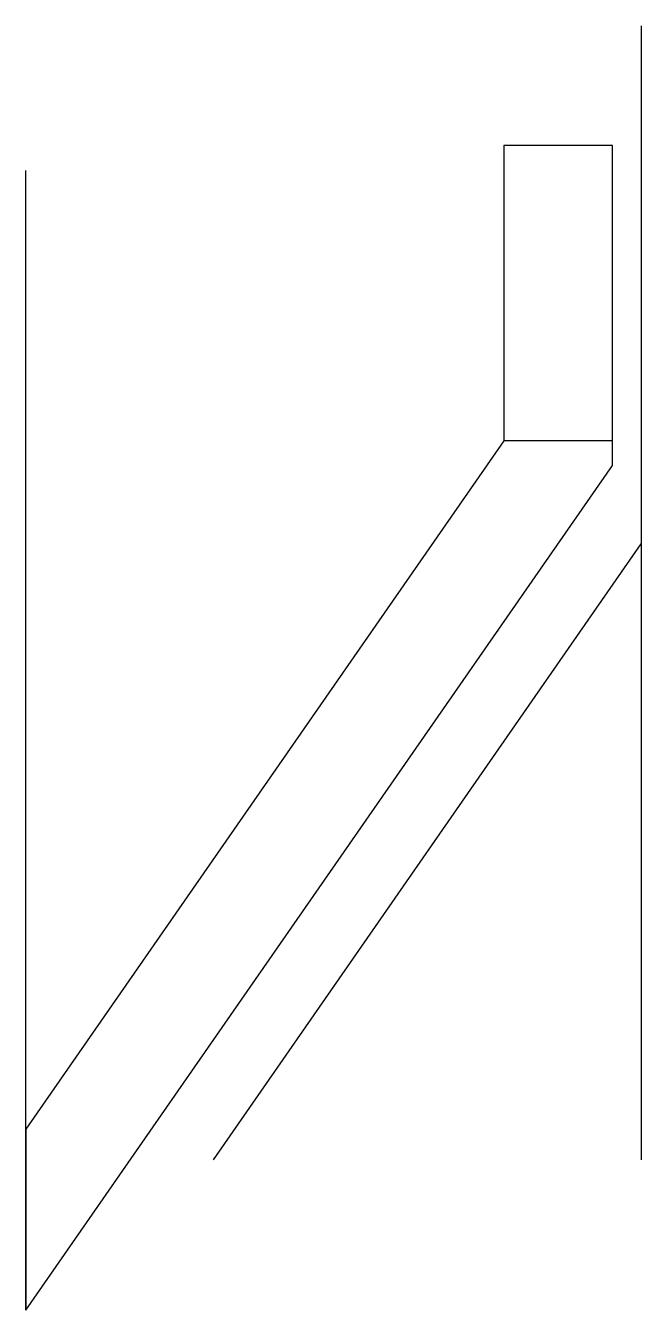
# Model space of a CAD drawing. Header units: millimetres. Extents: x -20 to -3, y 11.5 to 47.
import ezdxf

# ---------------------------------------------------------------- set-up
doc = ezdxf.new("R2010")
doc.units = ezdxf.units.MM
doc.layers.get('0').update_dxf_attribs({"linetype": 'CONTINUOUS'})

msp = doc.modelspace()

# ---------------------------------------------------------------- linework, layer by layer
for p, q in [((-3, 47), (-3, 15.7)), ((-20, 11.547), (-20, 43)), ((-3.8, 35.547), (-6.8, 35.547)), ((-14.811, 15.7), (-3, 32.7))]:
    msp.add_line(p, q)
msp.add_lwpolyline([(-20, 11.547), (-3.8, 34.865), (-3.8, 35.547), (-3.8, 43.691), (-6.8, 43.691), (-6.8, 35.547), (-20, 16.547)], close=True)

doc.saveas('drawing.dxf')
